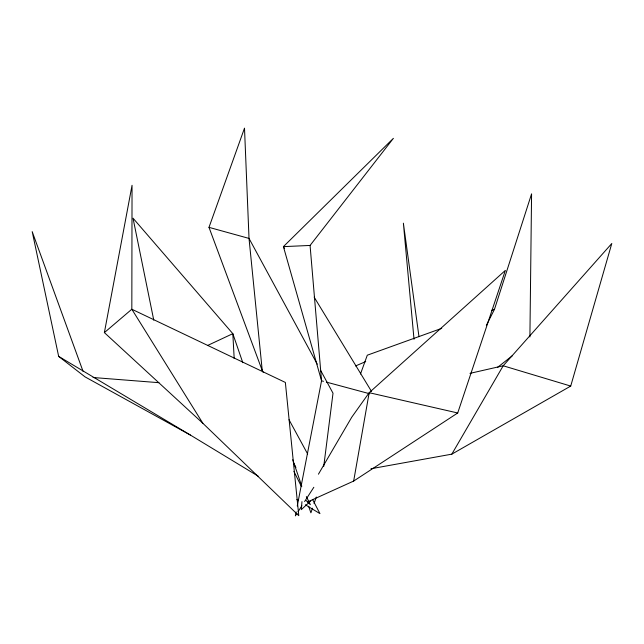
<?xml version="1.0" encoding="UTF-8"?>
<svg xmlns="http://www.w3.org/2000/svg" width="644" height="644" viewBox="0 0 644 644"><rect width="100%" height="100%" fill="white"/><g stroke="black" fill="none" stroke-linecap="round" stroke-linejoin="round"><path stroke-width="0.97" d="M529.907 336.933L531.582 193.852L494.479 309.329L486.357 325.357M301.964 501.644L301.271 509.654L310.811 500.855M323.731 466.457L333.012 393.202L320.599 370.332M353.661 481.068L369.181 392.695L505.355 270.408L457.715 412.981L353.661 481.068L307.494 501.982M104.376 332.61L132.044 185.303L131.827 309.233L202.868 423.293L298.784 515.675L285.356 382.447L131.827 309.233L104.376 332.61L202.868 423.293M296.127 511.916L295.363 515.852L296.989 513.332M297.27 505.999L321.549 380.789L310.07 245.445L393.387 138.339L283.408 246.628L321.549 380.789L323.473 381.312M451.822 454.157L570.721 386.07L611.8 243.496L503.197 365.784L451.822 454.157L370.976 468.743M312.477 508.188L310.899 512.833L308.621 506.192M314.063 503.544L316.276 497.039M262.245 370.525L208.994 227.356L244.503 128.148L249.019 238.417L262.245 370.525L263.195 372.28M360.487 374.011L367.297 355.198L441.728 328.36M318.434 474.185L351.753 417.191L369.181 392.695L457.715 412.981M298.075 511.65L301.883 505.765M304.596 501.563L313.829 487.275M497.659 367.289L512.576 355.544M207.481 345.53L232.822 333.673L242.804 362.693M355.56 365.945L365.712 361.598M491.654 310.352L494.479 309.329M469.983 373.359L503.197 365.784L570.721 386.07M310.07 245.445L283.408 246.628L284.447 248.343M93.05 377.513L158.915 382.681M326.363 382.093L369.72 393.774M208.994 227.356L249.019 238.417L317.267 364.174M258.196 476.182L190.431 435.086L85.064 376.885L58.66 356.382L32.2 231.639L83.004 371.226M58.66 356.382L190.431 435.086M296.803 499.583L298.518 500.63M305.377 504.791L319.963 513.63L312.565 499.43M306.069 500.485L310.352 504.663L306.351 496.556M314.159 297.166L371.491 391.383M289.003 419.711L307.639 453.972M293.616 463.052L295.926 467.488M293.914 471.352L301.464 486.655M292.73 459.703L301.811 486.268M153.771 320.189L133.026 218.195L232.822 333.673L234.191 358.579M418.986 336.675L403.377 223.186L414.012 339.251"/></g></svg>
